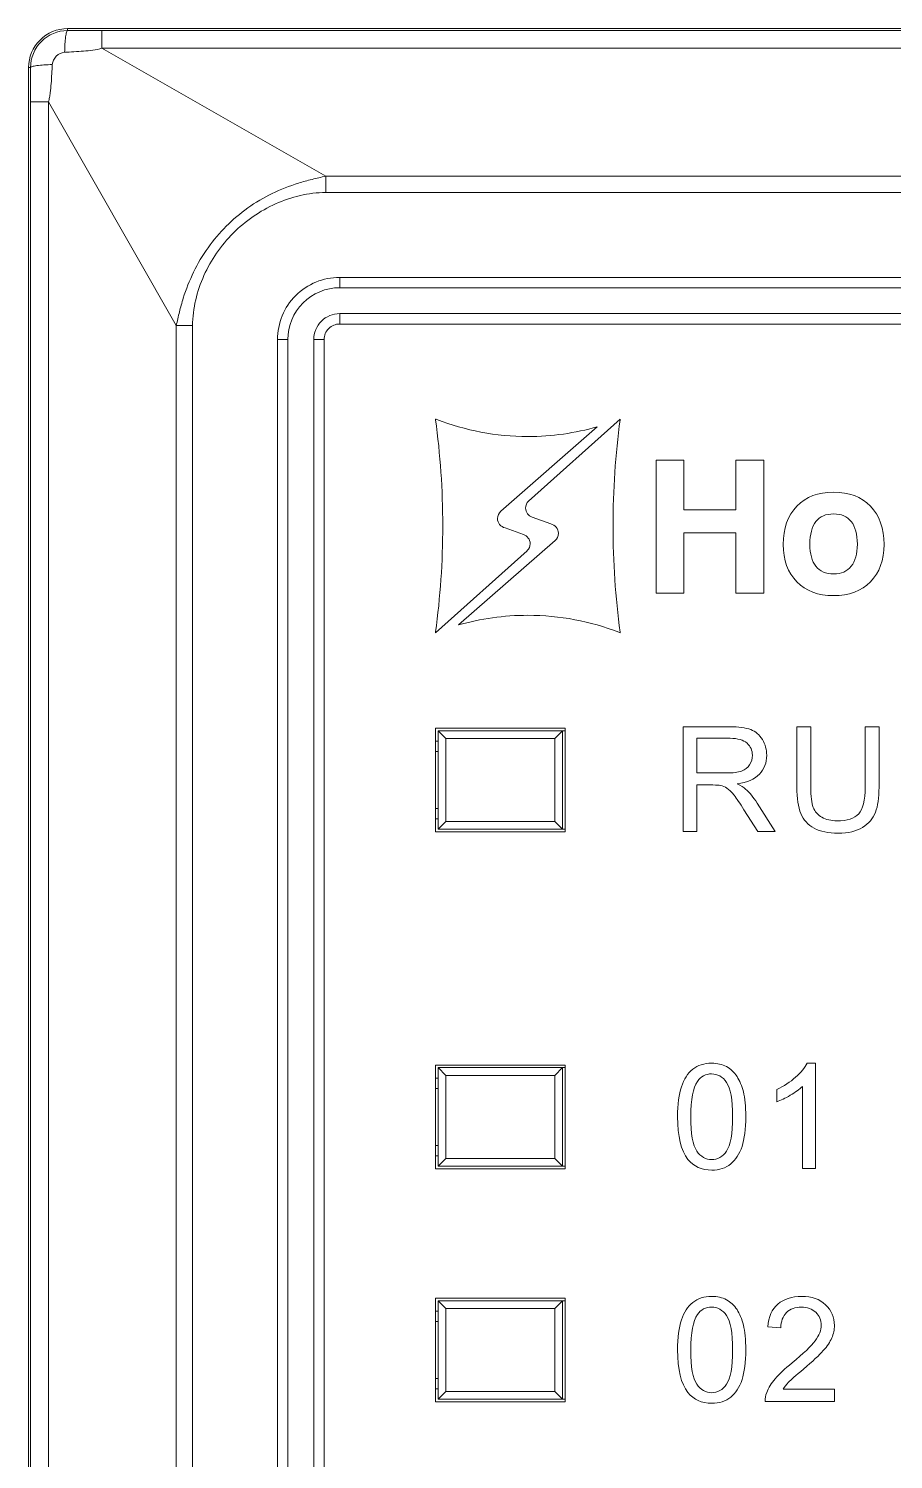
# Model space of a CAD drawing. Header units: millimetres. Extents: x 33157 to 59611, y -29750 to 1750.
# Drawn here: x 53691.14 to 53707.82, y -3944.52 to -3916.91 of the extents above; entities that cross this region are included whole.
import ezdxf

# ---------------------------------------------------------------- set-up
doc = ezdxf.new("R2010")
doc.units = ezdxf.units.MM
doc.layers.get('0').update_dxf_attribs({"lineweight": 18})

msp = doc.modelspace()

# ---------------------------------------------------------------- linework, layer by layer
at = {"lineweight": 9}
for p, q in [((53691.893, -3916.91), (53691.893, -3916.947)), ((53692.557, -3916.948), (53692.557, -3917.289)), ((53691.143, -3917.66), (53691.143, -4016.16)), ((53691.181, -3918.324), (53691.181, -3918.324)), ((53691.181, -3918.324), (53691.181, -4015.496)), ((53691.523, -3918.324), (53691.523, -3918.324)), ((53691.523, -3918.324), (53691.523, -4015.496)), ((53696.874, -3919.756), (53696.874, -3920.072)), ((53697.143, -3921.71), (53697.143, -3921.91)), ((53697.143, -3922.41), (53697.143, -3922.61)), ((53693.989, -3922.641), (53693.989, -4011.179)), ((53694.305, -3922.641), (53694.305, -4011.179)), ((53695.943, -3922.91), (53695.943, -3922.91)), ((53695.943, -3922.91), (53695.943, -4010.91)), ((53696.143, -3922.91), (53696.143, -3922.91)), ((53696.143, -3922.91), (53696.143, -4010.91)), ((53696.643, -3922.91), (53696.643, -4010.91)), ((53696.843, -3922.91), (53696.843, -4010.91)), ((53698.993, -3930.41), (53698.993, -3932.41)), ((53701.493, -3930.41), (53701.493, -3932.41)), ((53699.043, -3930.46), (53699.043, -3932.36)), ((53699.193, -3930.61), (53699.193, -3932.21)), ((53701.293, -3930.61), (53701.293, -3932.21)), ((53701.443, -3930.46), (53701.443, -3932.36)), ((53698.993, -3936.91), (53698.993, -3938.91)), ((53699.043, -3936.96), (53699.043, -3938.86)), ((53701.443, -3936.96), (53701.443, -3938.86)), ((53701.493, -3936.91), (53701.493, -3938.91)), ((53699.193, -3937.11), (53699.193, -3938.71)), ((53701.293, -3937.11), (53701.293, -3938.71)), ((53698.993, -3941.41), (53698.993, -3943.41)), ((53699.043, -3941.46), (53699.043, -3943.36)), ((53701.443, -3941.46), (53701.443, -3943.36)), ((53701.493, -3941.41), (53701.493, -3943.41)), ((53699.193, -3941.61), (53699.193, -3943.21)), ((53701.293, -3941.61), (53701.293, -3943.21))]:
    msp.add_line(p, q, dxfattribs=at)
for points, knots in [([(53691.893, -3916.91), (53691.694, -3916.91), (53691.503, -3916.989), (53691.363, -3917.13), (53691.222, -3917.27), (53691.143, -3917.461), (53691.143, -3917.66)], [0, 0, 0, 0, 174008.97398, 174008.97398, 174008.97398, 348017.947959, 348017.947959, 348017.947959, 348017.947959]), ([(53691.893, -3916.947), (53691.704, -3916.947), (53691.522, -3917.022), (53691.389, -3917.156), (53691.255, -3917.289), (53691.18, -3917.471), (53691.18, -3917.66)], [0, 0, 0, 0, 174009.12849, 174009.12849, 174009.12849, 348018.256981, 348018.256981, 348018.256981, 348018.256981]), ([(53691.893, -3916.947), (53691.889, -3916.948), (53691.886, -3916.952), (53691.883, -3916.956), (53691.879, -3916.964), (53691.876, -3916.972), (53691.874, -3916.98), (53691.87, -3916.992), (53691.867, -3917.005), (53691.865, -3917.018), (53691.862, -3917.035), (53691.859, -3917.052), (53691.857, -3917.069), (53691.851, -3917.114), (53691.847, -3917.159), (53691.844, -3917.204), (53691.841, -3917.258), (53691.839, -3917.313), (53691.837, -3917.367)], [0, 0, 0, 0, 147728.31605, 147728.31605, 147728.31605, 295456.6321, 295456.6321, 295456.6321, 443184.948151, 443184.948151, 443184.948151, 590913.264201, 590913.264201, 590913.264201, 738641.580251, 738641.580251, 738641.580251, 886369.896301, 886369.896301, 886369.896301, 886369.896301]), ([(53691.6, -3917.604), (53691.604, -3917.545), (53691.631, -3917.486), (53691.675, -3917.442), (53691.719, -3917.398), (53691.778, -3917.371), (53691.837, -3917.367)], [0, 0, 0, 0, 174010.982874, 174010.982874, 174010.982874, 348021.965747, 348021.965747, 348021.965747, 348021.965747]), ([(53691.837, -3917.367), (53691.898, -3917.364), (53691.958, -3917.361), (53692.018, -3917.357), (53692.078, -3917.353), (53692.139, -3917.349), (53692.199, -3917.345), (53692.259, -3917.34), (53692.319, -3917.334), (53692.38, -3917.327), (53692.44, -3917.32), (53692.501, -3917.311), (53692.557, -3917.289)], [0, 0, 0, 0, 154299.980188, 154299.980188, 154299.980188, 308599.960377, 308599.960377, 308599.960377, 462899.940565, 462899.940565, 462899.940565, 617199.920754, 617199.920754, 617199.920754, 617199.920754]), ([(53691.18, -3917.66), (53691.181, -3917.656), (53691.185, -3917.653), (53691.189, -3917.65), (53691.197, -3917.646), (53691.205, -3917.643), (53691.213, -3917.641), (53691.225, -3917.637), (53691.238, -3917.634), (53691.251, -3917.632), (53691.268, -3917.628), (53691.285, -3917.626), (53691.302, -3917.624), (53691.347, -3917.618), (53691.392, -3917.614), (53691.437, -3917.611), (53691.491, -3917.608), (53691.546, -3917.606), (53691.6, -3917.604)], [0, 0, 0, 0, 147727.603892, 147727.603892, 147727.603892, 295455.207785, 295455.207785, 295455.207785, 443182.811677, 443182.811677, 443182.811677, 590910.415569, 590910.415569, 590910.415569, 738638.019461, 738638.019461, 738638.019461, 886365.623354, 886365.623354, 886365.623354, 886365.623354]), ([(53691.523, -3918.324), (53691.534, -3918.296), (53691.54, -3918.266), (53691.546, -3918.237), (53691.552, -3918.207), (53691.556, -3918.177), (53691.56, -3918.147), (53691.567, -3918.087), (53691.573, -3918.026), (53691.578, -3917.966), (53691.582, -3917.906), (53691.586, -3917.845), (53691.59, -3917.785), (53691.594, -3917.725), (53691.597, -3917.665), (53691.6, -3917.604)], [0, 0, 0, 0, 149956.565234, 149956.565234, 149956.565234, 299913.130469, 299913.130469, 299913.130469, 449869.695703, 449869.695703, 449869.695703, 599826.260937, 599826.260937, 599826.260937, 749782.826172, 749782.826172, 749782.826172, 749782.826172]), ([(53696.874, -3919.756), (53696.785, -3919.778), (53696.697, -3919.797), (53696.609, -3919.819), (53696.521, -3919.841), (53696.433, -3919.865), (53696.346, -3919.892), (53696.173, -3919.947), (53696.003, -3920.013), (53695.84, -3920.093), (53695.676, -3920.172), (53695.519, -3920.265), (53695.371, -3920.371), (53695.223, -3920.476), (53695.084, -3920.594), (53694.955, -3920.722), (53694.827, -3920.851), (53694.709, -3920.99), (53694.604, -3921.138), (53694.498, -3921.286), (53694.405, -3921.443), (53694.326, -3921.607), (53694.246, -3921.77), (53694.18, -3921.94), (53694.125, -3922.113), (53694.098, -3922.2), (53694.074, -3922.288), (53694.052, -3922.376), (53694.03, -3922.464), (53694.011, -3922.552), (53693.989, -3922.641)], [0, 0, 0, 0, 142483.895282, 142483.895282, 142483.895282, 284967.790564, 284967.790564, 284967.790564, 427451.685846, 427451.685846, 427451.685846, 569935.581127, 569935.581127, 569935.581127, 712419.476409, 712419.476409, 712419.476409, 854903.371691, 854903.371691, 854903.371691, 997387.266973, 997387.266973, 997387.266973, 1139871.162255, 1139871.162255, 1139871.162255, 1282355.057537, 1282355.057537, 1282355.057537, 1424838.952819, 1424838.952819, 1424838.952819, 1424838.952819]), ([(53696.874, -3920.072), (53696.708, -3920.072), (53696.541, -3920.094), (53696.379, -3920.132), (53696.217, -3920.17), (53696.059, -3920.224), (53695.907, -3920.292), (53695.604, -3920.428), (53695.325, -3920.621), (53695.089, -3920.856), (53694.854, -3921.092), (53694.661, -3921.371), (53694.525, -3921.674), (53694.457, -3921.826), (53694.403, -3921.984), (53694.365, -3922.146), (53694.327, -3922.308), (53694.305, -3922.474), (53694.305, -3922.641)], [0, 0, 0, 0, 147741.412805, 147741.412805, 147741.412805, 295482.825611, 295482.825611, 295482.825611, 443224.238416, 443224.238416, 443224.238416, 590965.651222, 590965.651222, 590965.651222, 738707.064027, 738707.064027, 738707.064027, 886448.476832, 886448.476832, 886448.476832, 886448.476832]), ([(53697.143, -3921.71), (53696.825, -3921.71), (53696.52, -3921.836), (53696.294, -3922.061), (53696.069, -3922.286), (53695.943, -3922.592), (53695.943, -3922.91)], [0, 0, 0, 0, 174032.447204, 174032.447204, 174032.447204, 348064.894409, 348064.894409, 348064.894409, 348064.894409]), ([(53697.143, -3921.91), (53696.878, -3921.91), (53696.623, -3922.015), (53696.436, -3922.203), (53696.248, -3922.39), (53696.143, -3922.645), (53696.143, -3922.91)], [0, 0, 0, 0, 174033.287144, 174033.287144, 174033.287144, 348066.574288, 348066.574288, 348066.574288, 348066.574288]), ([(53697.143, -3922.41), (53697.01, -3922.41), (53696.883, -3922.463), (53696.789, -3922.556), (53696.696, -3922.65), (53696.643, -3922.777), (53696.643, -3922.91)], [0, 0, 0, 0, 174035.387471, 174035.387471, 174035.387471, 348070.774942, 348070.774942, 348070.774942, 348070.774942]), ([(53697.143, -3922.61), (53697.063, -3922.61), (53696.987, -3922.642), (53696.931, -3922.698), (53696.875, -3922.754), (53696.843, -3922.83), (53696.843, -3922.91)], [0, 0, 0, 0, 174036.227561, 174036.227561, 174036.227561, 348072.455121, 348072.455121, 348072.455121, 348072.455121])]:
    msp.add_open_spline(points, degree=3, knots=knots, dxfattribs=at)
for points in [[(53725.093, -3916.91), (53725.093, -3916.91), (53691.893, -3916.91), (53691.893, -3916.91)], [(53691.893, -3916.947), (53692.114, -3916.947), (53692.336, -3916.948), (53692.557, -3916.948)], [(53692.557, -3916.948), (53692.557, -3916.948), (53724.429, -3916.948), (53724.429, -3916.948)], [(53692.557, -3917.289), (53692.557, -3917.289), (53724.429, -3917.289), (53724.429, -3917.289)], [(53692.557, -3917.289), (53692.557, -3917.289), (53696.874, -3919.756), (53696.874, -3919.756)], [(53691.18, -3917.66), (53691.18, -3917.66), (53691.143, -3917.66), (53691.143, -3917.66)], [(53691.181, -3918.324), (53691.181, -3918.103), (53691.18, -3917.881), (53691.18, -3917.66)], [(53691.181, -3918.324), (53691.181, -3918.324), (53691.523, -3918.324), (53691.523, -3918.324)], [(53691.523, -3918.324), (53691.523, -3918.324), (53693.989, -3922.641), (53693.989, -3922.641)], [(53720.112, -3919.756), (53720.112, -3919.756), (53696.874, -3919.756), (53696.874, -3919.756)], [(53720.112, -3920.072), (53720.112, -3920.072), (53696.874, -3920.072), (53696.874, -3920.072)], [(53697.143, -3921.71), (53697.143, -3921.71), (53719.843, -3921.71), (53719.843, -3921.71)], [(53697.143, -3921.91), (53697.143, -3921.91), (53719.843, -3921.91), (53719.843, -3921.91)], [(53719.843, -3922.41), (53719.843, -3922.41), (53697.143, -3922.41), (53697.143, -3922.41)], [(53694.305, -3922.641), (53694.305, -3922.641), (53693.989, -3922.641), (53693.989, -3922.641)], [(53719.843, -3922.61), (53719.843, -3922.61), (53697.143, -3922.61), (53697.143, -3922.61)], [(53695.943, -3922.91), (53695.943, -3922.91), (53696.143, -3922.91), (53696.143, -3922.91)], [(53696.843, -3922.91), (53696.843, -3922.91), (53696.643, -3922.91), (53696.643, -3922.91)], [(53701.493, -3930.41), (53701.493, -3930.41), (53698.993, -3930.41), (53698.993, -3930.41)], [(53699.043, -3930.66), (53699.043, -3930.66), (53698.993, -3930.66), (53698.993, -3930.66)], [(53699.043, -3930.46), (53699.043, -3930.46), (53701.493, -3930.46), (53701.493, -3930.46)], [(53699.043, -3930.46), (53699.043, -3930.46), (53699.193, -3930.61), (53699.193, -3930.61)], [(53701.293, -3930.61), (53701.293, -3930.61), (53699.193, -3930.61), (53699.193, -3930.61)], [(53701.443, -3930.46), (53701.443, -3930.46), (53701.293, -3930.61), (53701.293, -3930.61)], [(53699.043, -3930.86), (53699.043, -3930.86), (53698.993, -3930.86), (53698.993, -3930.86)], [(53698.993, -3931.96), (53698.993, -3931.96), (53699.043, -3931.96), (53699.043, -3931.96)], [(53698.993, -3932.16), (53698.993, -3932.16), (53699.043, -3932.16), (53699.043, -3932.16)], [(53699.043, -3932.36), (53699.043, -3932.36), (53699.193, -3932.21), (53699.193, -3932.21)], [(53699.193, -3932.21), (53699.193, -3932.21), (53701.293, -3932.21), (53701.293, -3932.21)], [(53701.443, -3932.36), (53701.443, -3932.36), (53701.293, -3932.21), (53701.293, -3932.21)], [(53698.993, -3932.41), (53698.993, -3932.41), (53701.493, -3932.41), (53701.493, -3932.41)], [(53699.043, -3932.36), (53699.043, -3932.36), (53701.493, -3932.36), (53701.493, -3932.36)], [(53701.493, -3936.91), (53701.493, -3936.91), (53698.993, -3936.91), (53698.993, -3936.91)], [(53699.043, -3936.96), (53699.043, -3936.96), (53701.493, -3936.96), (53701.493, -3936.96)], [(53699.043, -3936.96), (53699.043, -3936.96), (53699.193, -3937.11), (53699.193, -3937.11)], [(53701.443, -3936.96), (53701.443, -3936.96), (53701.293, -3937.11), (53701.293, -3937.11)], [(53699.043, -3937.16), (53699.043, -3937.16), (53698.993, -3937.16), (53698.993, -3937.16)], [(53701.293, -3937.11), (53701.293, -3937.11), (53699.193, -3937.11), (53699.193, -3937.11)], [(53699.043, -3937.36), (53699.043, -3937.36), (53698.993, -3937.36), (53698.993, -3937.36)], [(53698.993, -3938.46), (53698.993, -3938.46), (53699.043, -3938.46), (53699.043, -3938.46)], [(53698.993, -3938.66), (53698.993, -3938.66), (53699.043, -3938.66), (53699.043, -3938.66)], [(53698.993, -3938.91), (53698.993, -3938.91), (53701.493, -3938.91), (53701.493, -3938.91)], [(53699.043, -3938.86), (53699.043, -3938.86), (53701.493, -3938.86), (53701.493, -3938.86)], [(53699.043, -3938.86), (53699.043, -3938.86), (53699.193, -3938.71), (53699.193, -3938.71)], [(53699.193, -3938.71), (53699.193, -3938.71), (53701.293, -3938.71), (53701.293, -3938.71)], [(53701.443, -3938.86), (53701.443, -3938.86), (53701.293, -3938.71), (53701.293, -3938.71)], [(53701.493, -3941.41), (53701.493, -3941.41), (53698.993, -3941.41), (53698.993, -3941.41)], [(53699.043, -3941.46), (53699.043, -3941.46), (53701.493, -3941.46), (53701.493, -3941.46)], [(53699.043, -3941.46), (53699.043, -3941.46), (53699.193, -3941.61), (53699.193, -3941.61)], [(53701.443, -3941.46), (53701.443, -3941.46), (53701.293, -3941.61), (53701.293, -3941.61)], [(53699.043, -3941.66), (53699.043, -3941.66), (53698.993, -3941.66), (53698.993, -3941.66)], [(53701.293, -3941.61), (53701.293, -3941.61), (53699.193, -3941.61), (53699.193, -3941.61)], [(53699.043, -3941.86), (53699.043, -3941.86), (53698.993, -3941.86), (53698.993, -3941.86)], [(53698.993, -3942.96), (53698.993, -3942.96), (53699.043, -3942.96), (53699.043, -3942.96)], [(53698.993, -3943.16), (53698.993, -3943.16), (53699.043, -3943.16), (53699.043, -3943.16)], [(53699.043, -3943.36), (53699.043, -3943.36), (53701.493, -3943.36), (53701.493, -3943.36)], [(53699.043, -3943.36), (53699.043, -3943.36), (53699.193, -3943.21), (53699.193, -3943.21)], [(53699.193, -3943.21), (53699.193, -3943.21), (53701.293, -3943.21), (53701.293, -3943.21)], [(53701.443, -3943.36), (53701.443, -3943.36), (53701.293, -3943.21), (53701.293, -3943.21)], [(53698.993, -3943.41), (53698.993, -3943.41), (53701.493, -3943.41), (53701.493, -3943.41)]]:
    msp.add_open_spline(points, degree=3, dxfattribs=at)
for points, knots in [([(53700.688, -3926.674), (53700.688, -3926.674), (53700.688, -3926.673), (53700.688, -3926.673), (53700.688, -3926.673), (53700.333, -3926.543), (53700.333, -3926.543), (53700.249, -3926.526), (53700.186, -3926.451), (53700.186, -3926.362), (53700.186, -3926.306), (53700.211, -3926.257), (53700.249, -3926.223), (53700.249, -3926.223), (53700.249, -3926.221), (53700.249, -3926.221), (53700.249, -3926.221), (53702.112, -3924.593), (53702.112, -3924.593), (53701.687, -3924.715), (53701.238, -3924.781), (53700.773, -3924.781), (53700.155, -3924.781), (53699.564, -3924.664), (53699.02, -3924.454), (53699.011, -3924.45), (53699.002, -3924.448), (53698.993, -3924.445), (53698.993, -3924.445), (53698.993, -3924.456), (53698.993, -3924.456), (53699.083, -3925.126), (53699.131, -3925.81), (53699.131, -3926.505), (53699.131, -3927.199), (53699.083, -3927.883), (53698.993, -3928.553), (53698.993, -3928.553), (53698.993, -3928.568), (53698.993, -3928.568), (53698.993, -3928.568), (53700.76, -3926.984), (53700.76, -3926.984), (53700.76, -3926.984), (53700.76, -3926.983), (53700.76, -3926.983), (53700.795, -3926.95), (53700.817, -3926.902), (53700.817, -3926.849), (53700.817, -3926.767), (53700.763, -3926.698), (53700.688, -3926.674)], [0, 0, 0, 0, 139134.218816, 139134.218816, 139134.218816, 278268.437632, 278268.437632, 278268.437632, 417402.656448, 417402.656448, 417402.656448, 556536.875264, 556536.875264, 556536.875264, 695671.09408, 695671.09408, 695671.09408, 834805.312896, 834805.312896, 834805.312896, 973939.531713, 973939.531713, 973939.531713, 1113073.750529, 1113073.750529, 1113073.750529, 1252207.969345, 1252207.969345, 1252207.969345, 1391342.188161, 1391342.188161, 1391342.188161, 1530476.406977, 1530476.406977, 1530476.406977, 1669610.625793, 1669610.625793, 1669610.625793, 1808744.844609, 1808744.844609, 1808744.844609, 1947879.063425, 1947879.063425, 1947879.063425, 2087013.282241, 2087013.282241, 2087013.282241, 2226147.501057, 2226147.501057, 2226147.501057, 2365281.719873, 2365281.719873, 2365281.719873, 2365281.719873]), ([(53700.858, -3926.338), (53700.858, -3926.338), (53700.858, -3926.338), (53700.858, -3926.338), (53700.858, -3926.338), (53701.214, -3926.468), (53701.214, -3926.468), (53701.298, -3926.486), (53701.361, -3926.56), (53701.361, -3926.649), (53701.361, -3926.705), (53701.336, -3926.754), (53701.297, -3926.788), (53701.297, -3926.788), (53701.297, -3926.79), (53701.297, -3926.79), (53701.297, -3926.79), (53699.434, -3928.418), (53699.434, -3928.418), (53699.86, -3928.297), (53700.309, -3928.231), (53700.773, -3928.231), (53701.392, -3928.231), (53701.982, -3928.347), (53702.526, -3928.558), (53702.535, -3928.561), (53702.544, -3928.564), (53702.553, -3928.567), (53702.553, -3928.567), (53702.553, -3928.555), (53702.553, -3928.555), (53702.463, -3927.885), (53702.416, -3927.201), (53702.416, -3926.506), (53702.416, -3925.812), (53702.463, -3925.128), (53702.553, -3924.458), (53702.553, -3924.458), (53702.553, -3924.444), (53702.553, -3924.444), (53702.553, -3924.444), (53700.786, -3926.027), (53700.786, -3926.027), (53700.786, -3926.027), (53700.786, -3926.028), (53700.786, -3926.028), (53700.751, -3926.062), (53700.729, -3926.109), (53700.729, -3926.162), (53700.729, -3926.245), (53700.783, -3926.314), (53700.858, -3926.338)], [0, 0, 0, 0, 139139.920217, 139139.920217, 139139.920217, 278279.840435, 278279.840435, 278279.840435, 417419.760652, 417419.760652, 417419.760652, 556559.680869, 556559.680869, 556559.680869, 695699.601087, 695699.601087, 695699.601087, 834839.521304, 834839.521304, 834839.521304, 973979.441521, 973979.441521, 973979.441521, 1113119.361739, 1113119.361739, 1113119.361739, 1252259.281956, 1252259.281956, 1252259.281956, 1391399.202173, 1391399.202173, 1391399.202173, 1530539.12239, 1530539.12239, 1530539.12239, 1669679.042608, 1669679.042608, 1669679.042608, 1808818.962825, 1808818.962825, 1808818.962825, 1947958.883042, 1947958.883042, 1947958.883042, 2087098.80326, 2087098.80326, 2087098.80326, 2226238.723477, 2226238.723477, 2226238.723477, 2365378.643694, 2365378.643694, 2365378.643694, 2365378.643694]), ([(53703.247, -3925.236), (53703.247, -3925.236), (53703.515, -3925.236), (53703.515, -3925.236), (53703.515, -3925.236), (53703.784, -3925.236), (53703.784, -3925.236), (53703.784, -3925.236), (53703.784, -3926.197), (53703.784, -3926.197), (53703.784, -3926.197), (53704.787, -3926.197), (53704.787, -3926.197), (53704.787, -3926.197), (53704.787, -3925.236), (53704.787, -3925.236), (53704.787, -3925.236), (53705.055, -3925.236), (53705.055, -3925.236), (53705.055, -3925.236), (53705.324, -3925.236), (53705.324, -3925.236), (53705.324, -3925.236), (53705.324, -3927.803), (53705.324, -3927.803), (53705.324, -3927.803), (53705.057, -3927.803), (53705.057, -3927.803), (53705.057, -3927.803), (53704.787, -3927.803), (53704.787, -3927.803), (53704.787, -3927.803), (53704.787, -3926.639), (53704.787, -3926.639), (53704.787, -3926.639), (53703.784, -3926.639), (53703.784, -3926.639), (53703.784, -3926.639), (53703.784, -3927.803), (53703.784, -3927.803), (53703.784, -3927.803), (53703.516, -3927.803), (53703.516, -3927.803), (53703.516, -3927.803), (53703.247, -3927.803), (53703.247, -3927.803), (53703.247, -3927.803), (53703.247, -3925.236), (53703.247, -3925.236)], [0, 0, 0, 0, 139554.279047, 139554.279047, 139554.279047, 279108.558094, 279108.558094, 279108.558094, 418662.837141, 418662.837141, 418662.837141, 558217.116187, 558217.116187, 558217.116187, 697771.395234, 697771.395234, 697771.395234, 837325.674281, 837325.674281, 837325.674281, 976879.953328, 976879.953328, 976879.953328, 1116434.232375, 1116434.232375, 1116434.232375, 1255988.511422, 1255988.511422, 1255988.511422, 1395542.790469, 1395542.790469, 1395542.790469, 1535097.069515, 1535097.069515, 1535097.069515, 1674651.348562, 1674651.348562, 1674651.348562, 1814205.627609, 1814205.627609, 1814205.627609, 1953759.906656, 1953759.906656, 1953759.906656, 2093314.185703, 2093314.185703, 2093314.185703, 2232868.46475, 2232868.46475, 2232868.46475, 2232868.46475]), ([(53705.962, -3927.585), (53705.786, -3927.407), (53705.699, -3927.167), (53705.699, -3926.864), (53705.699, -3926.555), (53705.786, -3926.309), (53705.962, -3926.127), (53706.137, -3925.945), (53706.373, -3925.854), (53706.67, -3925.854), (53706.969, -3925.854), (53707.206, -3925.945), (53707.381, -3926.127), (53707.556, -3926.309), (53707.643, -3926.555), (53707.643, -3926.864), (53707.643, -3927.167), (53707.556, -3927.407), (53707.381, -3927.585), (53707.206, -3927.763), (53706.969, -3927.852), (53706.67, -3927.852), (53706.373, -3927.852), (53706.137, -3927.763), (53705.962, -3927.585)], [0, 0, 0, 0, 144492.178662, 144492.178662, 144492.178662, 288984.357325, 288984.357325, 288984.357325, 433476.535987, 433476.535987, 433476.535987, 577968.71465, 577968.71465, 577968.71465, 722460.893312, 722460.893312, 722460.893312, 866953.071975, 866953.071975, 866953.071975, 1011445.250637, 1011445.250637, 1011445.250637, 1155937.429299, 1155937.429299, 1155937.429299, 1155937.429299]), ([(53707.011, -3927.286), (53707.09, -3927.188), (53707.129, -3927.046), (53707.129, -3926.859), (53707.129, -3926.667), (53707.09, -3926.522), (53707.011, -3926.422), (53706.933, -3926.323), (53706.819, -3926.274), (53706.67, -3926.274), (53706.521, -3926.274), (53706.407, -3926.323), (53706.329, -3926.422), (53706.252, -3926.522), (53706.213, -3926.667), (53706.213, -3926.859), (53706.213, -3927.046), (53706.252, -3927.188), (53706.329, -3927.286), (53706.407, -3927.384), (53706.521, -3927.433), (53706.67, -3927.433), (53706.819, -3927.433), (53706.933, -3927.384), (53707.011, -3927.286)], [0, 0, 0, 0, 144493.474548, 144493.474548, 144493.474548, 288986.949095, 288986.949095, 288986.949095, 433480.423643, 433480.423643, 433480.423643, 577973.898191, 577973.898191, 577973.898191, 722467.372738, 722467.372738, 722467.372738, 866960.847286, 866960.847286, 866960.847286, 1011454.321834, 1011454.321834, 1011454.321834, 1155947.796381, 1155947.796381, 1155947.796381, 1155947.796381]), ([(53703.766, -3932.403), (53703.766, -3932.403), (53703.766, -3930.382), (53703.766, -3930.382), (53703.766, -3930.382), (53704.661, -3930.382), (53704.661, -3930.382), (53704.841, -3930.382), (53704.978, -3930.4), (53705.072, -3930.437), (53705.166, -3930.473), (53705.24, -3930.537), (53705.296, -3930.629), (53705.352, -3930.72), (53705.38, -3930.822), (53705.38, -3930.933), (53705.38, -3931.076), (53705.333, -3931.197), (53705.241, -3931.296), (53705.148, -3931.394), (53705.005, -3931.456), (53704.811, -3931.483), (53704.882, -3931.517), (53704.936, -3931.551), (53704.973, -3931.583), (53705.051, -3931.655), (53705.125, -3931.745), (53705.194, -3931.853), (53705.194, -3931.853), (53705.543, -3932.403), (53705.543, -3932.403), (53705.543, -3932.403), (53705.209, -3932.403), (53705.209, -3932.403), (53705.209, -3932.403), (53704.942, -3931.982), (53704.942, -3931.982), (53704.864, -3931.861), (53704.8, -3931.768), (53704.75, -3931.703), (53704.699, -3931.639), (53704.654, -3931.594), (53704.614, -3931.568), (53704.574, -3931.543), (53704.533, -3931.525), (53704.492, -3931.515), (53704.462, -3931.509), (53704.412, -3931.505), (53704.343, -3931.505), (53704.343, -3931.505), (53704.034, -3931.505), (53704.034, -3931.505), (53704.034, -3931.505), (53704.034, -3932.403), (53704.034, -3932.403), (53704.034, -3932.403), (53703.766, -3932.403), (53703.766, -3932.403)], [0, 0, 0, 0, 138677.388037, 138677.388037, 138677.388037, 277354.776075, 277354.776075, 277354.776075, 416032.164112, 416032.164112, 416032.164112, 554709.55215, 554709.55215, 554709.55215, 693386.940187, 693386.940187, 693386.940187, 832064.328225, 832064.328225, 832064.328225, 970741.716262, 970741.716262, 970741.716262, 1109419.1043, 1109419.1043, 1109419.1043, 1248096.492337, 1248096.492337, 1248096.492337, 1386773.880375, 1386773.880375, 1386773.880375, 1525451.268412, 1525451.268412, 1525451.268412, 1664128.65645, 1664128.65645, 1664128.65645, 1802806.044487, 1802806.044487, 1802806.044487, 1941483.432525, 1941483.432525, 1941483.432525, 2080160.820562, 2080160.820562, 2080160.820562, 2218838.208599, 2218838.208599, 2218838.208599, 2357515.596637, 2357515.596637, 2357515.596637, 2496192.984674, 2496192.984674, 2496192.984674, 2634870.372712, 2634870.372712, 2634870.372712, 2634870.372712]), ([(53707.279, -3930.382), (53707.279, -3930.382), (53707.547, -3930.382), (53707.547, -3930.382), (53707.547, -3930.382), (53707.547, -3931.549), (53707.547, -3931.549), (53707.547, -3931.752), (53707.524, -3931.914), (53707.478, -3932.033), (53707.432, -3932.152), (53707.349, -3932.25), (53707.23, -3932.324), (53707.11, -3932.399), (53706.953, -3932.437), (53706.758, -3932.437), (53706.57, -3932.437), (53706.415, -3932.404), (53706.295, -3932.339), (53706.175, -3932.273), (53706.089, -3932.179), (53706.038, -3932.056), (53705.986, -3931.932), (53705.961, -3931.763), (53705.961, -3931.549), (53705.961, -3931.549), (53705.961, -3930.382), (53705.961, -3930.382), (53705.961, -3930.382), (53706.229, -3930.382), (53706.229, -3930.382), (53706.229, -3930.382), (53706.229, -3931.549), (53706.229, -3931.549), (53706.229, -3931.724), (53706.245, -3931.854), (53706.278, -3931.937), (53706.31, -3932.02), (53706.366, -3932.084), (53706.445, -3932.129), (53706.524, -3932.174), (53706.621, -3932.197), (53706.735, -3932.197), (53706.931, -3932.197), (53707.071, -3932.152), (53707.154, -3932.063), (53707.237, -3931.974), (53707.279, -3931.803), (53707.279, -3931.549), (53707.279, -3931.549), (53707.279, -3930.382), (53707.279, -3930.382)], [0, 0, 0, 0, 139159.028846, 139159.028846, 139159.028846, 278318.057693, 278318.057693, 278318.057693, 417477.086539, 417477.086539, 417477.086539, 556636.115386, 556636.115386, 556636.115386, 695795.144232, 695795.144232, 695795.144232, 834954.173079, 834954.173079, 834954.173079, 974113.201925, 974113.201925, 974113.201925, 1113272.230772, 1113272.230772, 1113272.230772, 1252431.259618, 1252431.259618, 1252431.259618, 1391590.288465, 1391590.288465, 1391590.288465, 1530749.317311, 1530749.317311, 1530749.317311, 1669908.346158, 1669908.346158, 1669908.346158, 1809067.375004, 1809067.375004, 1809067.375004, 1948226.403851, 1948226.403851, 1948226.403851, 2087385.432697, 2087385.432697, 2087385.432697, 2226544.461543, 2226544.461543, 2226544.461543, 2365703.49039, 2365703.49039, 2365703.49039, 2365703.49039]), ([(53704.034, -3931.274), (53704.034, -3931.274), (53704.608, -3931.274), (53704.608, -3931.274), (53704.73, -3931.274), (53704.825, -3931.261), (53704.894, -3931.236), (53704.962, -3931.211), (53705.015, -3931.17), (53705.05, -3931.115), (53705.086, -3931.059), (53705.103, -3930.999), (53705.103, -3930.933), (53705.103, -3930.838), (53705.069, -3930.759), (53705, -3930.697), (53704.931, -3930.636), (53704.822, -3930.605), (53704.673, -3930.605), (53704.673, -3930.605), (53704.034, -3930.605), (53704.034, -3930.605), (53704.034, -3930.605), (53704.034, -3931.274), (53704.034, -3931.274)], [0, 0, 0, 0, 144495.220605, 144495.220605, 144495.220605, 288990.441209, 288990.441209, 288990.441209, 433485.661814, 433485.661814, 433485.661814, 577980.882418, 577980.882418, 577980.882418, 722476.103023, 722476.103023, 722476.103023, 866971.323627, 866971.323627, 866971.323627, 1011466.544232, 1011466.544232, 1011466.544232, 1155961.764837, 1155961.764837, 1155961.764837, 1155961.764837]), ([(53703.661, -3937.906), (53703.661, -3937.667), (53703.686, -3937.474), (53703.735, -3937.329), (53703.784, -3937.182), (53703.857, -3937.07), (53703.954, -3936.991), (53704.05, -3936.913), (53704.172, -3936.874), (53704.319, -3936.874), (53704.427, -3936.874), (53704.522, -3936.895), (53704.604, -3936.939), (53704.686, -3936.983), (53704.754, -3937.046), (53704.807, -3937.128), (53704.859, -3937.21), (53704.901, -3937.31), (53704.931, -3937.428), (53704.961, -3937.546), (53704.976, -3937.706), (53704.976, -3937.906), (53704.976, -3938.143), (53704.952, -3938.335), (53704.904, -3938.48), (53704.855, -3938.627), (53704.782, -3938.739), (53704.685, -3938.818), (53704.589, -3938.897), (53704.467, -3938.937), (53704.319, -3938.937), (53704.125, -3938.937), (53703.972, -3938.868), (53703.861, -3938.729), (53703.728, -3938.559), (53703.661, -3938.285), (53703.661, -3937.906)], [0, 0, 0, 0, 141215.907146, 141215.907146, 141215.907146, 282431.814293, 282431.814293, 282431.814293, 423647.721439, 423647.721439, 423647.721439, 564863.628586, 564863.628586, 564863.628586, 706079.535732, 706079.535732, 706079.535732, 847295.442879, 847295.442879, 847295.442879, 988511.350025, 988511.350025, 988511.350025, 1129727.257172, 1129727.257172, 1129727.257172, 1270943.164318, 1270943.164318, 1270943.164318, 1412159.071465, 1412159.071465, 1412159.071465, 1553374.978611, 1553374.978611, 1553374.978611, 1694590.885758, 1694590.885758, 1694590.885758, 1694590.885758]), ([(53706.319, -3938.903), (53706.319, -3938.903), (53706.071, -3938.903), (53706.071, -3938.903), (53706.071, -3938.903), (53706.071, -3937.321), (53706.071, -3937.321), (53706.011, -3937.379), (53705.932, -3937.436), (53705.835, -3937.493), (53705.739, -3937.55), (53705.651, -3937.592), (53705.574, -3937.621), (53705.574, -3937.621), (53705.574, -3937.381), (53705.574, -3937.381), (53705.713, -3937.316), (53705.834, -3937.237), (53705.938, -3937.144), (53706.042, -3937.051), (53706.116, -3936.961), (53706.159, -3936.874), (53706.159, -3936.874), (53706.319, -3936.874), (53706.319, -3936.874), (53706.319, -3936.874), (53706.319, -3938.903), (53706.319, -3938.903)], [0, 0, 0, 0, 143186.972651, 143186.972651, 143186.972651, 286373.945302, 286373.945302, 286373.945302, 429560.917953, 429560.917953, 429560.917953, 572747.890604, 572747.890604, 572747.890604, 715934.863255, 715934.863255, 715934.863255, 859121.835906, 859121.835906, 859121.835906, 1002308.808557, 1002308.808557, 1002308.808557, 1145495.781208, 1145495.781208, 1145495.781208, 1288682.753859, 1288682.753859, 1288682.753859, 1288682.753859]), ([(53703.915, -3937.907), (53703.915, -3938.239), (53703.954, -3938.46), (53704.031, -3938.569), (53704.109, -3938.679), (53704.205, -3938.734), (53704.319, -3938.734), (53704.433, -3938.734), (53704.529, -3938.678), (53704.606, -3938.569), (53704.684, -3938.459), (53704.722, -3938.238), (53704.722, -3937.907), (53704.722, -3937.574), (53704.684, -3937.353), (53704.606, -3937.244), (53704.529, -3937.134), (53704.432, -3937.08), (53704.316, -3937.08), (53704.202, -3937.08), (53704.111, -3937.128), (53704.043, -3937.225), (53703.958, -3937.347), (53703.915, -3937.575), (53703.915, -3937.907)], [0, 0, 0, 0, 144503.425341, 144503.425341, 144503.425341, 289006.850682, 289006.850682, 289006.850682, 433510.276022, 433510.276022, 433510.276022, 578013.701363, 578013.701363, 578013.701363, 722517.126704, 722517.126704, 722517.126704, 867020.552045, 867020.552045, 867020.552045, 1011523.977386, 1011523.977386, 1011523.977386, 1156027.402726, 1156027.402726, 1156027.402726, 1156027.402726]), ([(53703.661, -3942.406), (53703.661, -3942.167), (53703.686, -3941.974), (53703.735, -3941.829), (53703.784, -3941.682), (53703.857, -3941.57), (53703.954, -3941.491), (53704.05, -3941.413), (53704.172, -3941.374), (53704.319, -3941.374), (53704.427, -3941.374), (53704.522, -3941.395), (53704.604, -3941.439), (53704.686, -3941.483), (53704.754, -3941.546), (53704.807, -3941.628), (53704.859, -3941.71), (53704.901, -3941.81), (53704.931, -3941.928), (53704.961, -3942.046), (53704.976, -3942.206), (53704.976, -3942.406), (53704.976, -3942.643), (53704.952, -3942.835), (53704.904, -3942.98), (53704.855, -3943.127), (53704.782, -3943.239), (53704.685, -3943.318), (53704.589, -3943.397), (53704.467, -3943.437), (53704.319, -3943.437), (53704.125, -3943.437), (53703.972, -3943.368), (53703.861, -3943.229), (53703.728, -3943.059), (53703.661, -3942.785), (53703.661, -3942.406)], [0, 0, 0, 0, 141222.165609, 141222.165609, 141222.165609, 282444.331219, 282444.331219, 282444.331219, 423666.496828, 423666.496828, 423666.496828, 564888.662438, 564888.662438, 564888.662438, 706110.828047, 706110.828047, 706110.828047, 847332.993656, 847332.993656, 847332.993656, 988555.159266, 988555.159266, 988555.159266, 1129777.324875, 1129777.324875, 1129777.324875, 1270999.490484, 1270999.490484, 1270999.490484, 1412221.656094, 1412221.656094, 1412221.656094, 1553443.821703, 1553443.821703, 1553443.821703, 1694665.987313, 1694665.987313, 1694665.987313, 1694665.987313]), ([(53706.689, -3943.166), (53706.689, -3943.166), (53706.689, -3943.403), (53706.689, -3943.403), (53706.689, -3943.403), (53705.351, -3943.403), (53705.351, -3943.403), (53705.349, -3943.343), (53705.359, -3943.286), (53705.38, -3943.23), (53705.414, -3943.139), (53705.47, -3943.05), (53705.545, -3942.962), (53705.621, -3942.874), (53705.729, -3942.772), (53705.87, -3942.657), (53706.089, -3942.477), (53706.237, -3942.334), (53706.315, -3942.229), (53706.393, -3942.123), (53706.432, -3942.024), (53706.432, -3941.93), (53706.432, -3941.831), (53706.397, -3941.749), (53706.326, -3941.681), (53706.256, -3941.614), (53706.163, -3941.58), (53706.05, -3941.58), (53705.93, -3941.58), (53705.834, -3941.615), (53705.762, -3941.687), (53705.69, -3941.758), (53705.654, -3941.857), (53705.653, -3941.983), (53705.653, -3941.983), (53705.399, -3941.958), (53705.399, -3941.958), (53705.416, -3941.768), (53705.482, -3941.623), (53705.596, -3941.523), (53705.71, -3941.424), (53705.863, -3941.374), (53706.056, -3941.374), (53706.249, -3941.374), (53706.403, -3941.427), (53706.516, -3941.535), (53706.629, -3941.643), (53706.686, -3941.776), (53706.686, -3941.935), (53706.686, -3942.016), (53706.669, -3942.096), (53706.636, -3942.174), (53706.603, -3942.252), (53706.548, -3942.335), (53706.471, -3942.421), (53706.394, -3942.507), (53706.267, -3942.626), (53706.089, -3942.777), (53705.94, -3942.902), (53705.844, -3942.987), (53705.802, -3943.031), (53705.759, -3943.076), (53705.724, -3943.121), (53705.697, -3943.166), (53705.697, -3943.166), (53706.689, -3943.166), (53706.689, -3943.166)], [0, 0, 0, 0, 138235.948456, 138235.948456, 138235.948456, 276471.896911, 276471.896911, 276471.896911, 414707.845367, 414707.845367, 414707.845367, 552943.793823, 552943.793823, 552943.793823, 691179.742279, 691179.742279, 691179.742279, 829415.690734, 829415.690734, 829415.690734, 967651.63919, 967651.63919, 967651.63919, 1105887.587646, 1105887.587646, 1105887.587646, 1244123.536101, 1244123.536101, 1244123.536101, 1382359.484557, 1382359.484557, 1382359.484557, 1520595.433013, 1520595.433013, 1520595.433013, 1658831.381469, 1658831.381469, 1658831.381469, 1797067.329924, 1797067.329924, 1797067.329924, 1935303.27838, 1935303.27838, 1935303.27838, 2073539.226836, 2073539.226836, 2073539.226836, 2211775.175291, 2211775.175291, 2211775.175291, 2350011.123747, 2350011.123747, 2350011.123747, 2488247.072203, 2488247.072203, 2488247.072203, 2626483.020659, 2626483.020659, 2626483.020659, 2764718.969114, 2764718.969114, 2764718.969114, 2902954.91757, 2902954.91757, 2902954.91757, 3041190.866026, 3041190.866026, 3041190.866026, 3041190.866026]), ([(53703.915, -3942.407), (53703.915, -3942.739), (53703.954, -3942.96), (53704.031, -3943.069), (53704.109, -3943.179), (53704.205, -3943.234), (53704.319, -3943.234), (53704.433, -3943.234), (53704.529, -3943.178), (53704.606, -3943.069), (53704.684, -3942.959), (53704.722, -3942.738), (53704.722, -3942.407), (53704.722, -3942.074), (53704.684, -3941.853), (53704.606, -3941.744), (53704.529, -3941.634), (53704.432, -3941.58), (53704.316, -3941.58), (53704.202, -3941.58), (53704.111, -3941.628), (53704.043, -3941.725), (53703.958, -3941.847), (53703.915, -3942.075), (53703.915, -3942.407)], [0, 0, 0, 0, 144509.830236, 144509.830236, 144509.830236, 289019.660473, 289019.660473, 289019.660473, 433529.490709, 433529.490709, 433529.490709, 578039.320945, 578039.320945, 578039.320945, 722549.151182, 722549.151182, 722549.151182, 867058.981418, 867058.981418, 867058.981418, 1011568.811654, 1011568.811654, 1011568.811654, 1156078.641891, 1156078.641891, 1156078.641891, 1156078.641891])]:
    msp.add_open_spline(points, degree=3, knots=knots)

doc.saveas('drawing.dxf')
